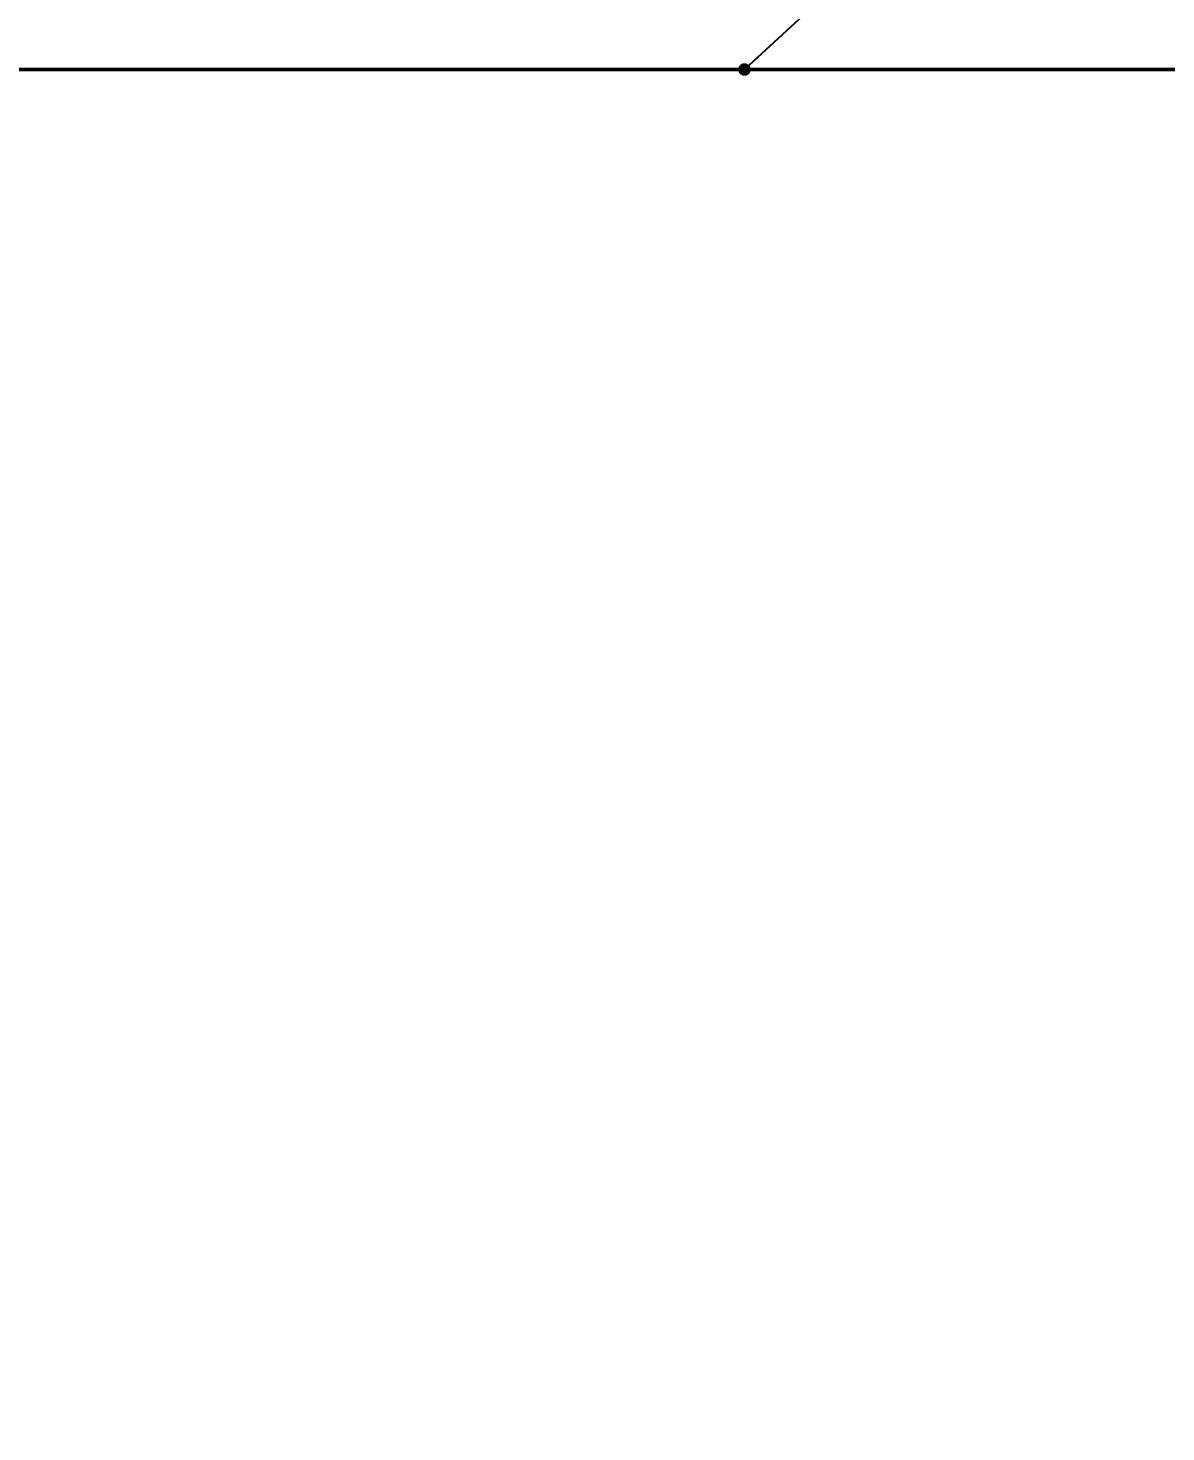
# Model space of a CAD drawing. Header units: millimetres. Extents: x -500444 to 437433, y -1435259 to 1593622.
# Drawn here: x -225192 to -216090, y -1387816 to -1376587 of the extents above; entities that cross this region are included whole.
import ezdxf
from ezdxf import colors
from ezdxf.entities.mleader import LeaderData, LeaderLine
from ezdxf.math import Vec2, Vec3

# ---------------------------------------------------------------- set-up
doc = ezdxf.new("R2010")
doc.units = ezdxf.units.MM
doc.layers.add('_Гр.ЩД-2A.4.9.I1.2', color=6, linetype='Continuous', lineweight=50)
doc.styles.add('ISOCPEUR', font='isocpeur.ttf', dxfattribs={"height": 250})

# ---------------------------------------------------------------- blocks, each defined once
blk = doc.blocks.new('_Dot')
at = {"color": 0, "linetype": 'ByBlock', "lineweight": -2}
blk.add_line((-0.5, 0), (-1, 0), dxfattribs=at)
at = {"color": 0, "linetype": 'ByBlock', "const_width": 0.5}
blk.add_lwpolyline([(-0.25, 0, 1), (0.25, 0, 1)], format="xyb", close=True, dxfattribs=at)

msp = doc.modelspace()

# ---------------------------------------------------------------- linework, layer by layer
at = {"layer": '_Гр.ЩД-2A.4.9.I1.2', "ltscale": 100}
msp.add_lwpolyline([(-228471, -1380119), (-228471, -1376918), (-199221, -1376918), (-199221, -1384948), (-198771, -1384948), (-198771, -1376653), (-184622, -1376653)], dxfattribs=at)

# ---------------------------------------------------------------- leaders
at = {"layer": '_Гр.ЩД-2A.4.9.I1.2'}
ml = msp.add_multileader_mtext('Standard', dxfattribs=at)
ml.set_content('Гр.ЩД-2A.4.9.I1.2', color=256, style='ISOCPEUR')
ml.set_leader_properties()
ml.set_arrow_properties(name='DOT')
ml.build(insert=Vec2(0, 0))
ml.multileader.update_dxf_attribs({"has_dogleg": 0, "text_left_attachment_type": 6, "text_right_attachment_type": 6, "arrow_head_size": 100})
ctx = ml.context
ctx.base_point, ctx.char_height, ctx.arrow_head_size, ctx.landing_gap_size, ctx.plane_origin = Vec3(-218345, -1375890), 250, 100, 200, Vec3(-133571, -1247617)
ctx.left_attachment, ctx.right_attachment = 6, 6
notes = []
notes.append((ctx, [(0, (1, 1, 0), (-218353, -1375890), (1, 0), 8, [(1, [(-219462, -1376918)], 0, [])])]))
ctx.mtext.insert, ctx.mtext.flow_direction = Vec3(-218145, -1375565), 5
for ctx, leaders in notes:
    for number, flags, end, landing, length, lines in leaders:
        leader = LeaderData()
        leader.index, (leader.has_last_leader_line, leader.has_dogleg_vector, leader.attachment_direction) = number, flags
        leader.last_leader_point, leader.dogleg_vector, leader.dogleg_length = Vec3(end), Vec3(landing), length
        for number, points, colour, breaks in lines:
            line = LeaderLine()
            line.index, line.vertices, line.color, line.breaks = number, Vec3.list(points), colors.encode_raw_color(colour), breaks
            leader.lines.append(line)
        ctx.leaders.append(leader)

doc.saveas('drawing.dxf')
